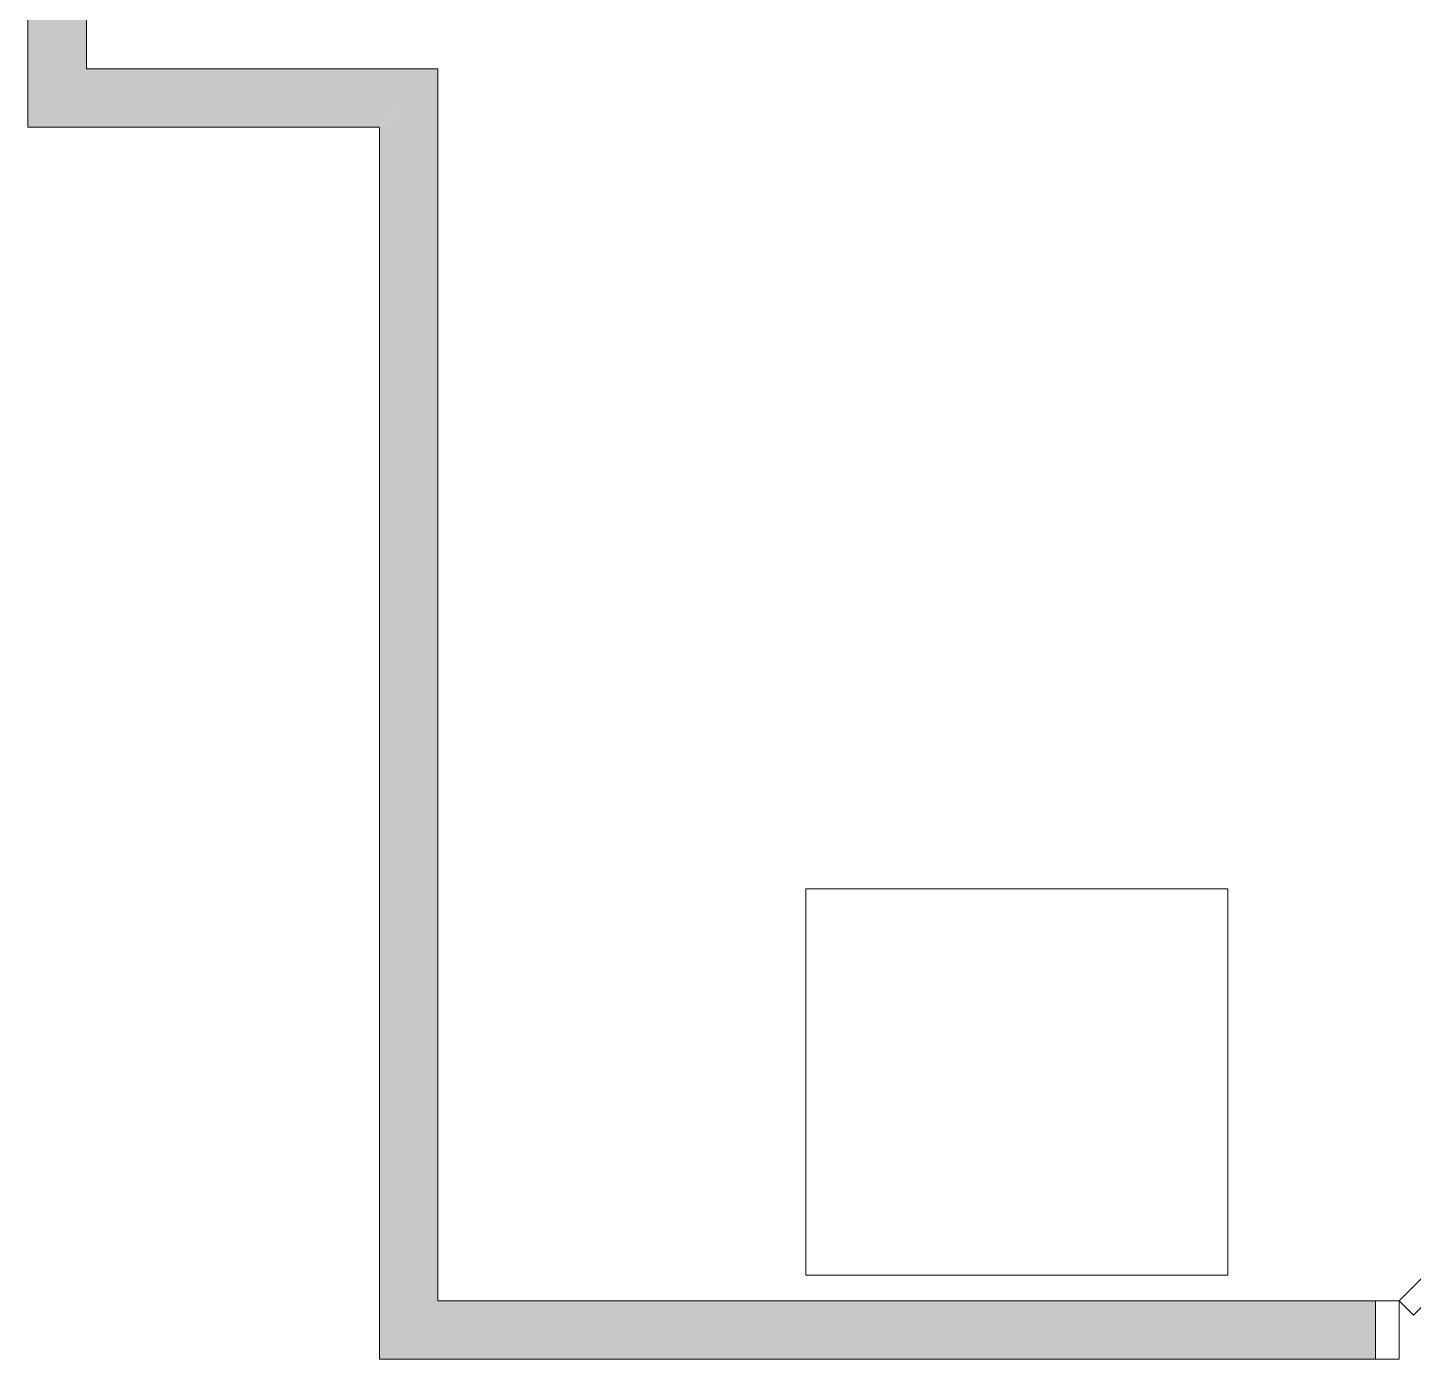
# Model space of a CAD drawing. Header units: inches. Extents: x -675 to 1187, y -924 to 1124.
# Drawn here: x -601.6 to -483.4, y -305.2 to -191.6 of the extents above; entities that cross this region are included whole.
import ezdxf

# ---------------------------------------------------------------- set-up
doc = ezdxf.new("R2010")
doc.units = ezdxf.units.IN
doc.header["$MEASUREMENT"] = 0
for name, color, linetype, lineweight in [('A-Door-E', 250, 'Continuous', 13), ('A-Furn-Chair', 250, 'Continuous', 13), ('A-Wall-E', 50, 'Continuous', 9), ('Base_dwg', 8, 'Continuous', 9)]:
    doc.layers.add(name, color=color, linetype=linetype, lineweight=lineweight)

# ---------------------------------------------------------------- blocks, each defined once
blk = doc.blocks.new('Base_dwg__U370-727944-Level 1 Copy 1')
at = {"layer": 'A-Wall-E'}
blk.add_hatch(color=256, dxfattribs=at).paths.add_polyline_path([(208.5, -2.5), (203.5, 2.5), (2.5, 2.5), (-2.5, -2.5), (173.28, -2.5)], flags=0)
for p, q in [((203.5, 2.5), (2.5, 2.5)), ((-2.5, -2.5), (208.5, -2.5))]:
    blk.add_line(p, q, dxfattribs=at)
blk = doc.blocks.new('Base_dwg__U371-727945-Level 1 Copy 1')
at = {"layer": 'A-Wall-E'}
blk.add_hatch(color=256, dxfattribs=at).paths.add_polyline_path([(109.63, -2.5), (104.63, 2.5), (-0.53, 2.5), (4.47, -2.5)], flags=0)
for p, q in [((104.63, 2.5), (-0.53, 2.5)), ((4.47, -2.5), (109.63, -2.5))]:
    blk.add_line(p, q, dxfattribs=at)
blk = doc.blocks.new('Base_dwg__U372-727946-Level 1 Copy 1')
at = {"layer": 'A-Wall-E'}
blk.add_hatch(color=256, dxfattribs=at).paths.add_polyline_path([(82.5, -2.5), (82.5, 2.5), (2.5, 2.5), (-2.5, -2.5)], flags=0)
at = {"layer": 'A-Wall-E', "flags": 128}
blk.add_lwpolyline([(-2.5, -2.5), (82.5, -2.5), (82.5, 2.5), (2.5, 2.5)], dxfattribs=at)
blk = doc.blocks.new('Base_dwg__U432-728006-Level 1 Copy 1')
at = {"layer": 'A-Door-E', "flags": 128}
for points in [[(2, 5), (3.24, 3.76), (28.69, 29.22), (27.46, 30.46)], [(2, 0), (0, 0), (0, 5), (2, 5)], [(38, 0), (40, 0), (40, 5), (38, 5)]]:
    blk.add_lwpolyline(points, close=True, dxfattribs=at)
at = {"layer": 'A-Door-E', "color": 50, "lineweight": 9}
blk.add_arc((2, 5), 36, 360, 45, dxfattribs=at)
blk = doc.blocks.new('Base_dwg__U469-728043-Level 1 Copy 1')
at = {"layer": 'A-Wall-E'}
blk.add_hatch(color=256, dxfattribs=at).paths.add_polyline_path([(27.5, -2.5), (32.5, 2.5), (2.5, 2.5), (-2.5, -2.5)], flags=0)
for p, q in [((32.5, 2.5), (2.5, 2.5)), ((-2.5, -2.5), (27.5, -2.5))]:
    blk.add_line(p, q, dxfattribs=at)
blk = doc.blocks.new('Base_dwg-531197-Level 1 Copy 1')
at = {"layer": 'A-Furn-Chair', "flags": 128}
blk.add_lwpolyline([(465.54, 658.88), (465.54, 625.88), (501.54, 625.88), (501.54, 658.88)], close=True, dxfattribs=at)
at = {"rotation": 270}
for name, p in [('Base_dwg__U370-727944-Level 1 Copy 1', (401.66, 932.38)), ('Base_dwg__U371-727945-Level 1 Copy 1', (431.66, 728.34))]:
    blk.add_blockref(name, p, dxfattribs=at)
for name, p in [('Base_dwg__U469-728043-Level 1 Copy 1', (401.66, 726.38)), ('Base_dwg__U432-728006-Level 1 Copy 1', (514.16, 618.71)), ('Base_dwg__U372-727946-Level 1 Copy 1', (431.66, 621.21))]:
    blk.add_blockref(name, p)

msp = doc.modelspace()

# ---------------------------------------------------------------- block references
at = {"layer": 'Base_dwg', "color": 7, "lineweight": 20}
msp.add_blockref('Base_dwg-531197-Level 1 Copy 1', (-1000.79, -923.95), dxfattribs=at)

doc.saveas('drawing.dxf')
